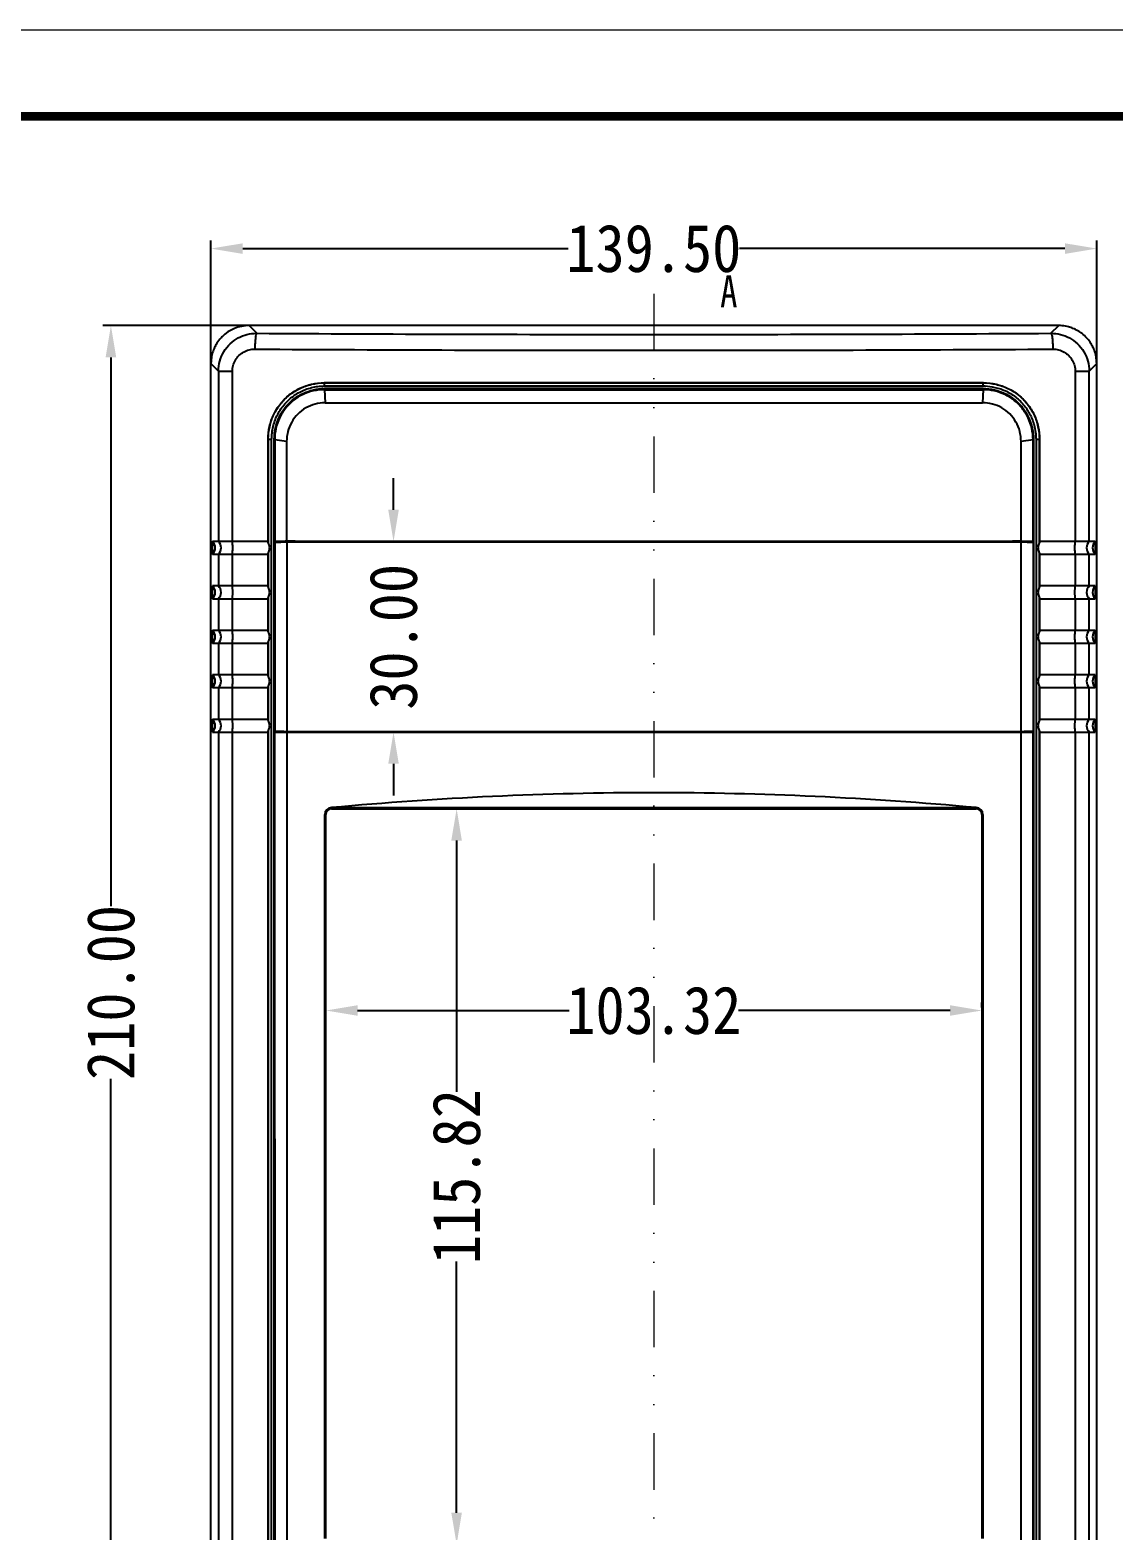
# Model space of a CAD drawing. Header units: inches. Extents: x 1964 to 3446, y -1690 to -1141.
# Drawn here: x 2435.9 to 2606.6, y -1377.1 to -1140.7 of the extents above; entities that cross this region are included whole.
import ezdxf
from ezdxf.enums import TextEntityAlignment as Align

# ---------------------------------------------------------------- set-up
doc = ezdxf.new("R2010")
doc.units = ezdxf.units.IN
doc.header["$MEASUREMENT"] = 0
doc.linetypes.add('DIVIDE', pattern=[31.75, 12.7, -6.35, 0, -6.35, 0, -6.35])
doc.layers.get('0').update_dxf_attribs({"linetype": 'CONTINUOUS'})
doc.layers.get('Defpoints').update_dxf_attribs({"linetype": 'CONTINUOUS'})
doc.layers.add('from', color=7, linetype='CONTINUOUS', lineweight=13)
doc.layers.add('hatch', color=56, linetype='CONTINUOUS', lineweight=9)
doc.styles.add('FFS', font='SIMFANG.TTF', dxfattribs={"width": 0.9})
doc.dimstyles.get("Standard").update_dxf_attribs({"dimtxt": 0.18, "dimasz": 0.18, "dimexe": 0.18, "dimexo": 0.0625, "dimgap": 0.09, "dimtad": 0, "dimzin": 0, "dimdsep": 46, "dimtxsty": 'Standard', "dimcen": 0, "dimadec": 0, "dimazin": 0, "dimtfac": 1, "dimtdec": 4, "dimtofl": 0, "dimtmove": 0, "dimatfit": 3, "dimfxl": 0, "dimtolj": 1, "dimtzin": 0, "dimarcsym": 0})

# ---------------------------------------------------------------- blocks, each defined once
blk = doc.blocks.new('*D4')
at = {"color": 6, "lineweight": -2}
for p, q in [((2464.4, -1194.34), (2464.4, -1173.9)), ((2603.9, -1193.78), (2603.9, -1173.9)), ((2469.4, -1175.15), (2520.66, -1175.15)), ((2598.9, -1175.15), (2547.64, -1175.15))]:
    blk.add_line(p, q, dxfattribs=at)
at = {"color": 6}
for points in [[(2469.4, -1174.32), (2469.4, -1175.99), (2464.4, -1175.15)], [(2598.9, -1174.32), (2598.9, -1175.99), (2603.9, -1175.15)]]:
    blk.add_solid(points, dxfattribs=at)
at = {"layer": 'Defpoints', "color": 0}
for p in [(2603.9, -1175.15), (2464.4, -1194.84), (2603.9, -1194.28)]:
    blk.add_point(p, dxfattribs=at)
at = {"color": 4, "insert": (2534.15, -1175.15), "char_height": 7.5, "attachment_point": 5, "style": 'FFS'}
blk.add_mtext('\\A1;139.50', dxfattribs=at)
blk = doc.blocks.new('*D2')
at = {"color": 6, "lineweight": -2}
for p, q in [((2499.28, -1263.37), (2504.34, -1263.37)), ((2503.09, -1268.37), (2503.09, -1307.94)), ((2503.09, -1374.19), (2503.09, -1334.62)), ((2497.15, -1379.19), (2504.34, -1379.19))]:
    blk.add_line(p, q, dxfattribs=at)
at = {"color": 6}
for points in [[(2502.25, -1268.37), (2503.92, -1268.37), (2503.09, -1263.37)], [(2502.25, -1374.19), (2503.92, -1374.19), (2503.09, -1379.19)]]:
    blk.add_solid(points, dxfattribs=at)
at = {"layer": 'Defpoints', "color": 0}
for p in [(2498.78, -1263.37), (2496.65, -1379.19), (2503.09, -1379.19)]:
    blk.add_point(p, dxfattribs=at)
at = {"color": 4, "insert": (2503.09, -1321.28), "char_height": 7.5, "attachment_point": 5, "rotation": 90, "style": 'FFS'}
blk.add_mtext('\\A1;115.82', dxfattribs=at)
blk = doc.blocks.new('*D21')
at = {"color": 6, "lineweight": -2}
for p, q in [((2482.49, -1294.66), (2482.49, -1293.87)), ((2487.49, -1295.12), (2520.81, -1295.12)), ((2580.81, -1295.12), (2547.49, -1295.12)), ((2585.81, -1294.66), (2585.81, -1293.87))]:
    blk.add_line(p, q, dxfattribs=at)
at = {"color": 6}
for points in [[(2487.49, -1294.29), (2487.49, -1295.95), (2482.49, -1295.12)], [(2580.81, -1294.29), (2580.81, -1295.95), (2585.81, -1295.12)]]:
    blk.add_solid(points, dxfattribs=at)
at = {"layer": 'Defpoints', "color": 0}
for p in [(2585.81, -1295.12), (2482.49, -1295.16), (2585.81, -1295.16)]:
    blk.add_point(p, dxfattribs=at)
at = {"color": 4, "insert": (2534.15, -1295.12), "char_height": 7.5, "attachment_point": 5, "style": 'FFS'}
blk.add_mtext('\\A1;103.32', dxfattribs=at)
blk = doc.blocks.new('*D3')
at = {"color": 6, "lineweight": -2}
for p, q in [((2493.15, -1216.28), (2493.15, -1211.28)), ((2491.49, -1221.28), (2494.4, -1221.28)), ((2491.41, -1251.28), (2494.4, -1251.28)), ((2493.15, -1256.28), (2493.15, -1261.28))]:
    blk.add_line(p, q, dxfattribs=at)
at = {"color": 6}
for points in [[(2492.32, -1216.28), (2493.98, -1216.28), (2493.15, -1221.28)], [(2492.32, -1256.28), (2493.98, -1256.28), (2493.15, -1251.28)]]:
    blk.add_solid(points, dxfattribs=at)
at = {"layer": 'Defpoints', "color": 0}
for p in [(2490.99, -1221.28), (2490.91, -1251.28), (2493.15, -1251.28)]:
    blk.add_point(p, dxfattribs=at)
at = {"color": 4, "insert": (2493.15, -1236.28), "char_height": 7.5, "attachment_point": 5, "rotation": 90, "style": 'FFS'}
blk.add_mtext('\\A1;30.00', dxfattribs=at)
blk = doc.blocks.new('*D22')
at = {"color": 6, "lineweight": -2}
for p, q in [((2470.37, -1187.28), (2447.39, -1187.28)), ((2448.64, -1192.28), (2448.64, -1278.68)), ((2448.64, -1392.28), (2448.64, -1305.88)), ((2471.15, -1397.28), (2447.39, -1397.28))]:
    blk.add_line(p, q, dxfattribs=at)
at = {"color": 6}
for points in [[(2447.81, -1192.28), (2449.48, -1192.28), (2448.64, -1187.28)], [(2447.81, -1392.28), (2449.48, -1392.28), (2448.64, -1397.28)]]:
    blk.add_solid(points, dxfattribs=at)
at = {"layer": 'Defpoints', "color": 0}
for p in [(2470.87, -1187.28), (2448.64, -1397.28), (2471.65, -1397.28)]:
    blk.add_point(p, dxfattribs=at)
at = {"color": 4, "insert": (2448.64, -1292.28), "char_height": 7.5, "attachment_point": 5, "rotation": 90, "style": 'FFS'}
blk.add_mtext('\\A1;210.00', dxfattribs=at)

msp = doc.modelspace()

# ---------------------------------------------------------------- linework, layer by layer
at = {"color": 7, "linetype": 'Continuous'}
for p, q in [((2597.908, -1187.278), (2470.392, -1187.278)), ((2470.392, -1187.278), (2471.6, -1188.486)), ((2596.7, -1188.486), (2597.908, -1187.278)), ((2465.586, -1194.456), (2464.4, -1193.27)), ((2464.4, -1391.278), (2464.4, -1193.278)), ((2603.9, -1193.27), (2602.714, -1194.456)), ((2603.9, -1391.287), (2603.9, -1193.27)), ((2465.586, -1194.456), (2467.781, -1194.456)), ((2465.586, -1194.456), (2465.586, -1221.278)), ((2467.781, -1221.278), (2467.781, -1194.456)), ((2600.519, -1194.456), (2602.714, -1194.456)), ((2600.519, -1194.456), (2600.519, -1221.278)), ((2602.714, -1221.278), (2602.714, -1194.456)), ((2482.247, -1197.278), (2482.296, -1197.19)), ((2482.247, -1197.278), (2534.149, -1197.279)), ((2482.256, -1196.294), (2482.248, -1196.279)), ((2482.248, -1197.278), (2482.281, -1197.367)), ((2534.149, -1196.278), (2482.249, -1196.278)), ((2482.256, -1196.294), (2534.149, -1196.293)), ((2482.281, -1197.366), (2534.149, -1197.367)), ((2482.281, -1197.366), (2482.382, -1199.431)), ((2534.149, -1197.19), (2482.294, -1197.19)), ((2482.296, -1196.786), (2586.004, -1196.786)), ((2586.051, -1196.278), (2534.149, -1196.278)), ((2534.149, -1196.293), (2586.044, -1196.294)), ((2586.006, -1197.19), (2534.149, -1197.19)), ((2534.149, -1197.279), (2586.053, -1197.278)), ((2534.149, -1197.367), (2586.019, -1197.366)), ((2586.019, -1197.367), (2585.918, -1199.431)), ((2586.004, -1197.19), (2586.053, -1197.278)), ((2586.019, -1197.367), (2586.052, -1197.278)), ((2586.052, -1196.279), (2586.044, -1196.294)), ((2482.386, -1199.431), (2585.913, -1199.431)), ((2473.4, -1205.167), (2473.959, -1205.167)), ((2473.4, -1221.278), (2473.4, -1205.167)), ((2473.425, -1205.167), (2473.425, -1221.379)), ((2473.959, -1379.39), (2473.959, -1205.167)), ((2474.367, -1205.167), (2474.4, -1205.167)), ((2474.367, -1251.279), (2474.367, -1205.167)), ((2474.434, -1205.256), (2474.4, -1205.167)), ((2476.316, -1205.52), (2474.433, -1205.256)), ((2474.433, -1205.256), (2474.434, -1221.261)), ((2593.867, -1205.255), (2591.977, -1205.52)), ((2593.9, -1205.167), (2593.867, -1205.255)), ((2593.867, -1221.261), (2593.867, -1205.255)), ((2593.9, -1205.167), (2593.933, -1205.167)), ((2593.933, -1205.167), (2593.933, -1251.278)), ((2594.341, -1205.167), (2594.9, -1205.167)), ((2594.341, -1205.167), (2594.341, -1379.39)), ((2594.875, -1221.379), (2594.875, -1205.167)), ((2594.9, -1205.167), (2594.9, -1221.278)), ((2476.316, -1205.52), (2476.317, -1221.242)), ((2591.977, -1221.242), (2591.977, -1205.52)), ((2473.4, -1221.278), (2464.662, -1221.278)), ((2474.367, -1221.46), (2474.433, -1221.408)), ((2474.433, -1221.408), (2474.433, -1251.149)), ((2476.317, -1221.278), (2474.434, -1221.278)), ((2476.767, -1221.243), (2476.317, -1221.242)), ((2476.54, -1221.278), (2476.317, -1221.278)), ((2476.323, -1221.329), (2476.323, -1251.228)), ((2477.667, -1221.279), (2476.54, -1221.278)), ((2477.667, -1221.328), (2477.667, -1221.243)), ((2590.633, -1221.328), (2590.633, -1221.243)), ((2591.76, -1221.278), (2590.633, -1221.278)), ((2591.977, -1221.242), (2591.529, -1221.243)), ((2591.977, -1221.278), (2591.76, -1221.278)), ((2593.867, -1221.278), (2591.977, -1221.278)), ((2591.977, -1251.228), (2591.977, -1221.329)), ((2593.933, -1221.46), (2593.867, -1221.408)), ((2593.867, -1221.408), (2593.867, -1251.149)), ((2603.638, -1221.278), (2594.9, -1221.278)), ((2464.662, -1223.278), (2473.4, -1223.278)), ((2465.586, -1223.278), (2465.586, -1228.278)), ((2467.781, -1228.278), (2467.781, -1223.278)), ((2473.4, -1228.278), (2473.4, -1223.278)), ((2473.425, -1223.178), (2473.425, -1228.379)), ((2594.875, -1228.379), (2594.875, -1223.178)), ((2594.9, -1223.278), (2603.638, -1223.278)), ((2594.9, -1223.278), (2594.9, -1228.278)), ((2600.519, -1223.278), (2600.519, -1228.278)), ((2602.714, -1228.278), (2602.714, -1223.278)), ((2473.4, -1228.278), (2464.662, -1228.278)), ((2603.638, -1228.278), (2594.9, -1228.278)), ((2464.662, -1230.278), (2473.4, -1230.278)), ((2465.586, -1230.278), (2465.586, -1235.278)), ((2467.781, -1235.278), (2467.781, -1230.278)), ((2473.4, -1235.278), (2473.4, -1230.278)), ((2473.425, -1230.178), (2473.425, -1235.379)), ((2594.875, -1235.379), (2594.875, -1230.178)), ((2594.9, -1230.278), (2603.638, -1230.278)), ((2594.9, -1230.278), (2594.9, -1235.278)), ((2600.519, -1230.278), (2600.519, -1235.278)), ((2602.714, -1235.278), (2602.714, -1230.278)), ((2473.4, -1235.278), (2464.662, -1235.278)), ((2603.638, -1235.278), (2594.9, -1235.278)), ((2464.662, -1237.278), (2473.4, -1237.278)), ((2465.586, -1237.278), (2465.586, -1242.278)), ((2467.781, -1242.278), (2467.781, -1237.278)), ((2473.4, -1242.278), (2473.4, -1237.278)), ((2473.425, -1237.178), (2473.425, -1242.379)), ((2594.875, -1242.379), (2594.875, -1237.178)), ((2594.9, -1237.278), (2594.9, -1242.278)), ((2594.9, -1237.278), (2603.638, -1237.278)), ((2600.519, -1237.278), (2600.519, -1242.278)), ((2602.714, -1242.278), (2602.714, -1237.278)), ((2473.4, -1242.278), (2464.662, -1242.278)), ((2603.638, -1242.278), (2594.9, -1242.278)), ((2464.662, -1244.278), (2473.4, -1244.278)), ((2465.586, -1244.278), (2465.586, -1249.278)), ((2467.781, -1249.278), (2467.781, -1244.278)), ((2473.4, -1249.278), (2473.4, -1244.278)), ((2473.425, -1244.178), (2473.425, -1249.379)), ((2594.875, -1249.379), (2594.875, -1244.178)), ((2594.9, -1244.278), (2594.9, -1249.278)), ((2594.9, -1244.278), (2603.638, -1244.278)), ((2600.519, -1244.278), (2600.519, -1249.278)), ((2602.714, -1249.278), (2602.714, -1244.278)), ((2473.4, -1249.278), (2464.662, -1249.278)), ((2603.638, -1249.278), (2594.9, -1249.278)), ((2464.662, -1251.278), (2473.4, -1251.278)), ((2465.586, -1251.278), (2465.586, -1390.101)), ((2467.781, -1390.101), (2467.781, -1251.278)), ((2473.4, -1379.39), (2473.4, -1251.278)), ((2473.425, -1251.178), (2473.425, -1379.39)), ((2474.433, -1251.149), (2474.367, -1251.097)), ((2474.367, -1251.287), (2474.433, -1251.287)), ((2474.367, -1379.39), (2474.367, -1251.287)), ((2474.431, -1251.279), (2476.322, -1251.278)), ((2474.431, -1251.305), (2474.435, -1379.302)), ((2476.319, -1251.315), (2476.768, -1251.314)), ((2476.322, -1251.278), (2476.54, -1251.278)), ((2476.322, -1251.305), (2476.326, -1379.036)), ((2476.54, -1251.278), (2477.667, -1251.278)), ((2477.667, -1251.228), (2477.667, -1251.313)), ((2534.15, -1251.279), (2477.667, -1251.278)), ((2477.667, -1251.313), (2534.15, -1251.313)), ((2590.633, -1251.278), (2534.15, -1251.279)), ((2534.15, -1251.313), (2590.633, -1251.313)), ((2590.633, -1251.314), (2590.633, -1251.228)), ((2590.633, -1251.278), (2591.76, -1251.278)), ((2591.529, -1251.314), (2591.977, -1251.315)), ((2591.76, -1251.278), (2591.977, -1251.278)), ((2591.977, -1251.278), (2593.867, -1251.278)), ((2591.977, -1379.036), (2591.977, -1251.305)), ((2593.867, -1251.149), (2593.933, -1251.097)), ((2593.867, -1251.287), (2593.933, -1251.287)), ((2593.867, -1379.302), (2593.867, -1251.305)), ((2593.933, -1251.287), (2593.933, -1379.39)), ((2594.875, -1379.39), (2594.875, -1251.178)), ((2594.9, -1251.278), (2594.9, -1379.39)), ((2594.9, -1251.278), (2603.638, -1251.278)), ((2600.519, -1251.278), (2600.519, -1390.101)), ((2602.714, -1390.101), (2602.714, -1251.278)), ((2482.313, -1264.278), (2482.488, -1264.278)), ((2482.313, -1378.278), (2482.313, -1264.278)), ((2482.488, -1378.278), (2482.488, -1264.278)), ((2483.4, -1263.174), (2584.9, -1263.174)), ((2483.4, -1263.367), (2483.4, -1263.174)), ((2483.4, -1263.367), (2584.9, -1263.367)), ((2584.9, -1263.174), (2584.9, -1263.367)), ((2585.812, -1264.278), (2585.812, -1378.278)), ((2585.812, -1264.278), (2585.987, -1264.278)), ((2585.987, -1264.278), (2585.987, -1378.278))]:
    msp.add_line(p, q, dxfattribs=at)
for centre, radius, start, end in [((2534.1, 9208.991), 10397.665, 269.6555934, 270.0002763), ((2534.268, 9186.254), 10374.928, 269.9993462, 270.3447845), ((2597.906, -1193.297), 6.018, 79.57564, 89.98131), ((2597.911, -1193.275), 5.996, 75.03335, 79.58564), ((2597.913, -1193.263), 5.984, 68.01235, 75.02313), ((2597.912, -1193.268), 5.989, 60.01416, 68.01891), ((2597.912, -1193.266), 5.987, 54.46997, 60.00443), ((2597.911, -1193.269), 5.99, 45.01644, 54.47806), ((2470.368, -1193.258), 5.966, 156.46257, 165.03782), ((2470.376, -1193.261), 5.975, 149.9748, 156.46851), ((2470.411, -1193.283), 6.016, 139.83238, 149.9603), ((2470.37, -1193.247), 5.961, 135.00714, 139.83836), ((2534.031, 9278.736), 10469.907, 269.6567826, 270.0006503), ((2534.2, 9301.635), 10492.806, 269.9997248, 270.342842), ((2597.917, -1193.26), 5.979, 38.7324, 44.99932), ((2597.902, -1193.273), 6, 30.01472, 38.73932), ((2597.913, -1193.266), 5.987, 22.67928, 30.00442), ((2597.931, -1193.259), 5.967, 14.96696, 22.68642), ((2470.479, -1193.279), 6.079, 173.6854, 179.99475), ((2470.432, -1193.272), 6.032, 165.06718, 173.70279), ((2597.869, -1193.272), 6.03, 5.8387, 14.93427), ((2597.82, -1193.279), 6.08, 0.00412, 5.85703), ((2463.611, -1222.278), 1.451, 316.44799, 43.55686), ((2464.535, -1222.279), 1.451, 316.4431, 43.55199), ((2471.124, -1221.896), 2.358, 12.6807, 15.19004), ((2597.175, -1221.896), 2.357, 164.8095, 167.31994), ((2603.765, -1222.278), 1.451, 136.4431, 223.55199), ((2604.689, -1222.279), 1.451, 136.44799, 223.55686), ((2471.073, -1222.648), 2.411, 344.8377, 347.29166), ((2597.229, -1222.647), 2.413, 192.70907, 195.16138), ((2463.611, -1229.278), 1.451, 316.44799, 43.55686), ((2464.535, -1229.279), 1.451, 316.4431, 43.55199), ((2471.124, -1228.896), 2.358, 12.6807, 15.19004), ((2597.175, -1228.896), 2.357, 164.8095, 167.31994), ((2603.765, -1229.278), 1.451, 136.4431, 223.55199), ((2604.689, -1229.279), 1.451, 136.44799, 223.55686), ((2471.073, -1229.648), 2.411, 344.8377, 347.29166), ((2597.229, -1229.647), 2.413, 192.70907, 195.16138), ((2463.611, -1236.278), 1.451, 316.44799, 43.55686), ((2464.535, -1236.279), 1.451, 316.4431, 43.55199), ((2471.124, -1235.896), 2.358, 12.6807, 15.19004), ((2597.175, -1235.896), 2.357, 164.8095, 167.31994), ((2603.765, -1236.278), 1.451, 136.4431, 223.55199), ((2604.689, -1236.279), 1.451, 136.44799, 223.55686), ((2471.073, -1236.648), 2.411, 344.8377, 347.29166), ((2597.229, -1236.647), 2.413, 192.70907, 195.16138), ((2463.611, -1243.278), 1.451, 316.44799, 43.55686), ((2464.535, -1243.279), 1.451, 316.4431, 43.55199), ((2471.124, -1242.896), 2.358, 12.6807, 15.19004), ((2597.175, -1242.896), 2.357, 164.8095, 167.31994), ((2603.765, -1243.278), 1.451, 136.4431, 223.55199), ((2604.689, -1243.279), 1.451, 136.44799, 223.55686), ((2471.073, -1243.648), 2.411, 344.8377, 347.29166), ((2597.229, -1243.647), 2.413, 192.70907, 195.16138), ((2463.611, -1250.278), 1.451, 316.44799, 43.55686), ((2464.535, -1250.279), 1.451, 316.4431, 43.55199), ((2471.124, -1249.896), 2.358, 12.6807, 15.19004), ((2597.175, -1249.896), 2.357, 164.8095, 167.31994), ((2603.765, -1250.278), 1.451, 136.4431, 223.55199), ((2604.689, -1250.279), 1.451, 136.44799, 223.55686), ((2471.073, -1250.648), 2.411, 344.8377, 347.29166), ((2597.229, -1250.647), 2.413, 192.70907, 195.16138), ((2483.418, -1264.278), 1.105, 90.93402, 180.00112), ((2483.4, -1264.278), 0.912, 90, 180), ((2584.882, -1264.278), 1.105, 359.99888, 89.06598), ((2584.9, -1264.278), 0.912, 0, 90)]:
    msp.add_arc(centre, radius, start, end, dxfattribs=at)
for centre, major_axis, ratio, start_param, end_param in [((2470.408, -1193.287), (-4.254, 4.254), 0.9972647, 5.4991567, 6.2831853), ((2478.528, -655.576), (424.515, 484.838), 0.7675302, -2.2979001, -2.2977814), ((2534.164, 9326.826), (7427.231, 7828.687), 0.9536678, -2.3644672, -2.3642877), ((2589.542, -606.094), (434.508, -442.196), 0.9843187, -0.7805719, -0.7774992), ((2534.136, 9326.826), (7427.231, -7828.687), 0.9536678, -0.7773049, -0.7771255), ((2589.542, -605.015), (462.484, -528.203), 0.7675302, -0.8440318, -0.8439234), ((2534.164, -11799.383), (7427.231, -7828.687), 0.9536678, 2.3642877, 2.3644672), ((2534.136, -11799.383), (7427.231, 7828.687), 0.9536678, 0.7771255, 0.7773049), ((2534.15, -1812.836), (0, 552), 1, 0, 0.0920684), ((2534.15, -1812.836), (544.872, -88.421), 1, 1.6396032, 1.7316716)]:
    msp.add_ellipse(centre, major_axis=major_axis, ratio=ratio, start_param=start_param, end_param=end_param, dxfattribs=at)
for points, start_tangent, end_tangent in [([(2465.586, -1194.456), (2465.801, -1192.875), (2466.431, -1191.401), (2467.442, -1190.138), (2468.7, -1189.221), (2470.067, -1188.68), (2471.6, -1188.486)], (0.0012213, 0.9999993), (0.9999974, -0.0022938)), ([(2471.6, -1188.486), (2471.514, -1188.639), (2471.439, -1188.991), (2471.376, -1189.526), (2471.332, -1190.211), (2471.314, -1190.982)], (-0.9104003, -0.4137285), (-0.0059727, -0.9999822)), ([(2596.7, -1188.486), (2598.22, -1188.677), (2599.591, -1189.216), (2600.86, -1190.139), (2601.872, -1191.405), (2602.497, -1192.868), (2602.714, -1194.456)], (0.9999974, 0.0022937), (0.0012213, -0.9999993)), ([(2596.7, -1188.486), (2596.786, -1188.639), (2596.861, -1188.991), (2596.924, -1189.526), (2596.967, -1190.211), (2596.986, -1190.983)], (0.9103987, -0.4137321), (0.0059482, -0.9999823)), ([(2467.781, -1194.456), (2467.9, -1193.563), (2468.249, -1192.724), (2468.808, -1191.998), (2469.548, -1191.443), (2470.399, -1191.099), (2471.314, -1190.983)], (0.0001585, 1), (0.9999834, -0.0057699)), ([(2596.986, -1190.983), (2597.902, -1191.099), (2598.756, -1191.445), (2599.498, -1192.004), (2600.056, -1192.733), (2600.402, -1193.572), (2600.519, -1194.456)], (0.9999834, 0.0057698), (0.0001584, -1)), ([(2473.4, -1205.167), (2473.627, -1203.165), (2474.283, -1201.281), (2475.335, -1199.592), (2476.738, -1198.191), (2478.42, -1197.148), (2480.282, -1196.501), (2482.249, -1196.278)], (0, 1), (1, -0.0000004)), ([(2473.425, -1205.167), (2473.65, -1203.156), (2474.306, -1201.275), (2475.35, -1199.607), (2476.729, -1198.223), (2478.389, -1197.176), (2480.259, -1196.52), (2482.256, -1196.294)], (0.0001739, 1), (1, 0.0001861)), ([(2473.959, -1205.167), (2474.018, -1204.157), (2474.198, -1203.154), (2474.496, -1202.182), (2474.905, -1201.26), (2475.419, -1200.398), (2476.034, -1199.606), (2476.741, -1198.892), (2477.527, -1198.272), (2478.373, -1197.756), (2479.28, -1197.344), (2480.245, -1197.039), (2481.256, -1196.85), (2482.296, -1196.786)], (0.0000002, 1), (1, 0.0000065)), ([(2474.367, -1205.167), (2474.571, -1203.37), (2475.161, -1201.675), (2476.104, -1200.156), (2477.366, -1198.899), (2478.875, -1197.967), (2480.542, -1197.389), (2482.294, -1197.19)], (0, 1), (1, -0.0000004)), ([(2482.248, -1197.278), (2480.576, -1197.456), (2478.95, -1197.996), (2477.448, -1198.903), (2476.182, -1200.132), (2475.212, -1201.642), (2474.585, -1203.445), (2474.4, -1205.167)], (-0.9999996, -0.0008422), (-0.0002057, -1)), ([(2482.281, -1197.367), (2480.503, -1197.568), (2478.836, -1198.154), (2477.35, -1199.095), (2476.119, -1200.341), (2475.197, -1201.832), (2474.627, -1203.493), (2474.433, -1205.255)], (-1, -0.0000149), (-0.0000091, -1)), ([(2482.295, -1196.786), (2482.29, -1196.565), (2482.276, -1196.388), (2482.256, -1196.294)], (-0.0000003, 1), (-0.4718725, 0.8816668)), ([(2586.004, -1196.786), (2587.412, -1196.904), (2589.212, -1197.421), (2590.946, -1198.396), (2592.378, -1199.735), (2593.338, -1201.151), (2594.048, -1202.959), (2594.341, -1205.167)], (0.997764, 0.0668352), (0.0343783, -0.9994089)), ([(2586.005, -1196.786), (2586.01, -1196.565), (2586.024, -1196.388), (2586.044, -1196.294)], (-0.0000041, 1), (0.4719141, 0.8816445)), ([(2586.006, -1197.19), (2587.791, -1197.396), (2589.475, -1197.989), (2590.984, -1198.938), (2592.234, -1200.206), (2593.161, -1201.724), (2593.735, -1203.402), (2593.933, -1205.167)], (1, 0.0000005), (0, -1)), ([(2593.867, -1205.255), (2593.667, -1203.469), (2593.084, -1201.794), (2592.148, -1200.3), (2590.908, -1199.061), (2589.425, -1198.136), (2587.773, -1197.562), (2586.019, -1197.367)], (-0.0000016, 1), (-1, 0.0000137)), ([(2586.044, -1196.294), (2588.046, -1196.521), (2589.919, -1197.18), (2591.579, -1198.229), (2592.957, -1199.615), (2593.998, -1201.283), (2594.651, -1203.161), (2594.875, -1205.167)], (1, -0.0001879), (0.0001715, -1)), ([(2586.051, -1196.278), (2588.045, -1196.507), (2589.922, -1197.168), (2591.606, -1198.226), (2593, -1199.637), (2594.037, -1201.325), (2594.679, -1203.195), (2594.9, -1205.167)], (1, 0.0000005), (0, -1)), ([(2593.9, -1205.167), (2593.713, -1203.435), (2593.143, -1201.757), (2592.203, -1200.238), (2590.945, -1198.976), (2589.434, -1198.035), (2587.764, -1197.464), (2586.052, -1197.278)], (-0.0002768, 1), (-0.9999998, 0.0006311)), ([(2482.386, -1199.431), (2480.805, -1199.635), (2479.336, -1200.241), (2478.069, -1201.213), (2477.112, -1202.488), (2476.52, -1203.956), (2476.32, -1205.52)], (-0.9999733, 0.0073121), (0.007272, -0.9999736)), ([(2591.977, -1205.52), (2591.776, -1203.938), (2591.174, -1202.462), (2590.207, -1201.189), (2588.938, -1200.226), (2587.476, -1199.63), (2585.913, -1199.431)], (0.0077464, 0.99997), (-0.9999766, -0.0068414)), ([(2464.662, -1221.278), (2464.646, -1221.33), (2464.632, -1221.48), (2464.62, -1221.73), (2464.612, -1222.082), (2464.612, -1222.476), (2464.62, -1222.829), (2464.632, -1223.078), (2464.646, -1223.227), (2464.662, -1223.278)], (-1, 0), (1, 0)), ([(2467.829, -1222.278), (2467.824, -1221.915), (2467.807, -1221.574), (2467.781, -1221.278)], (0, 1), (-0.1141734, 0.9934608)), ([(2473.65, -1222.278), (2473.608, -1221.971), (2473.512, -1221.668), (2473.425, -1221.379)], (0, 1), (-0.2205168, 0.9753832)), ([(2476.317, -1221.242), (2475.689, -1221.252), (2475.061, -1221.252), (2474.434, -1221.261)], (-0.9999293, -0.0118887), (-0.9999634, -0.0085523)), ([(2476.323, -1221.329), (2495.559, -1221.328), (2514.843, -1221.328), (2534.15, -1221.328)], (1, 0.0000206), (1, -0.0000013)), ([(2477.667, -1221.243), (2477.217, -1221.243), (2476.767, -1221.243)], (-1, -0.0002701), (-0.9999992, 0.0012951)), ([(2477.667, -1221.243), (2493.352, -1221.243), (2507.413, -1221.243), (2520.152, -1221.243), (2532.399, -1221.243), (2534.15, -1221.243)], (1, 0.0000011), (1, -0.0000071)), ([(2534.15, -1221.278), (2533.073, -1221.278), (2528.095, -1221.278), (2522.552, -1221.278), (2517.01, -1221.278), (2511.148, -1221.278), (2505.289, -1221.278), (2498.754, -1221.278), (2492.223, -1221.278), (2484.94, -1221.278), (2477.667, -1221.278)], (-1, -0.0000983), (-1, -0.0000077)), ([(2534.15, -1221.243), (2542.411, -1221.243), (2552.406, -1221.243), (2563.883, -1221.243), (2576.618, -1221.243), (2590.633, -1221.243)], (1, -0.0000071), (1, -0.0000004)), ([(2590.633, -1221.278), (2584.203, -1221.278), (2577.767, -1221.278), (2571.945, -1221.278), (2566.12, -1221.278), (2560.851, -1221.278), (2555.58, -1221.278), (2550.973, -1221.278), (2546.365, -1221.278), (2542.208, -1221.278), (2538.052, -1221.278), (2534.15, -1221.278)], (-1, 0.000007), (-1, -0.0000983)), ([(2534.15, -1221.328), (2553.457, -1221.328), (2572.741, -1221.328), (2591.977, -1221.329)], (1, 0.0000013), (1, -0.0000206)), ([(2591.529, -1221.243), (2591.081, -1221.243), (2590.633, -1221.243)], (-0.999999, -0.001407), (-1, 0.000021)), ([(2594.875, -1221.379), (2594.788, -1221.666), (2594.693, -1221.969), (2594.65, -1222.278)], (-0.2205168, -0.9753832), (0, -1)), ([(2600.471, -1222.278), (2600.476, -1221.915), (2600.493, -1221.574), (2600.519, -1221.278)], (0, 1), (0.1141734, 0.9934608)), ([(2603.638, -1223.278), (2603.654, -1223.227), (2603.668, -1223.077), (2603.68, -1222.827), (2603.688, -1222.474), (2603.688, -1222.08), (2603.68, -1221.728), (2603.668, -1221.479), (2603.654, -1221.33), (2603.638, -1221.278)], (1, 0), (-1, 0)), ([(2467.781, -1223.278), (2467.807, -1222.983), (2467.824, -1222.642), (2467.829, -1222.278)], (0.1141734, 0.9934608), (0, 1)), ([(2473.425, -1223.178), (2473.512, -1222.891), (2473.607, -1222.587), (2473.65, -1222.278)], (0.2205168, 0.9753832), (0, 1)), ([(2594.65, -1222.278), (2594.692, -1222.586), (2594.788, -1222.889), (2594.875, -1223.178)], (0, -1), (0.2205168, -0.9753832)), ([(2600.519, -1223.278), (2600.493, -1222.983), (2600.476, -1222.642), (2600.471, -1222.278)], (-0.1141734, 0.9934608), (0, 1)), ([(2464.662, -1228.278), (2464.646, -1228.33), (2464.632, -1228.48), (2464.62, -1228.73), (2464.612, -1229.082), (2464.612, -1229.476), (2464.62, -1229.829), (2464.632, -1230.078), (2464.646, -1230.227), (2464.662, -1230.278)], (-1, 0), (1, 0)), ([(2467.829, -1229.278), (2467.824, -1228.915), (2467.807, -1228.574), (2467.781, -1228.278)], (0, 1), (-0.1141734, 0.9934608)), ([(2473.65, -1229.278), (2473.608, -1228.971), (2473.512, -1228.668), (2473.425, -1228.379)], (0, 1), (-0.2205168, 0.9753832)), ([(2594.875, -1228.379), (2594.788, -1228.666), (2594.693, -1228.969), (2594.65, -1229.278)], (-0.2205174, -0.975383), (0, -1)), ([(2600.471, -1229.278), (2600.476, -1228.915), (2600.493, -1228.574), (2600.519, -1228.278)], (0, 1), (0.1141734, 0.9934608)), ([(2603.638, -1230.278), (2603.654, -1230.227), (2603.668, -1230.077), (2603.68, -1229.827), (2603.688, -1229.474), (2603.688, -1229.08), (2603.68, -1228.728), (2603.668, -1228.479), (2603.654, -1228.33), (2603.638, -1228.278)], (1, 0), (-1, 0)), ([(2467.781, -1230.278), (2467.807, -1229.983), (2467.824, -1229.642), (2467.829, -1229.278)], (0.1141734, 0.9934608), (0, 1)), ([(2473.425, -1230.178), (2473.512, -1229.891), (2473.607, -1229.587), (2473.65, -1229.278)], (0.220518, 0.9753829), (0, 1)), ([(2594.65, -1229.278), (2594.692, -1229.586), (2594.788, -1229.889), (2594.875, -1230.178)], (0, -1), (0.2205174, -0.975383)), ([(2600.519, -1230.278), (2600.493, -1229.983), (2600.476, -1229.642), (2600.471, -1229.278)], (-0.1141734, 0.9934608), (0, 1)), ([(2464.662, -1235.278), (2464.646, -1235.33), (2464.632, -1235.48), (2464.62, -1235.73), (2464.612, -1236.082), (2464.612, -1236.476), (2464.62, -1236.829), (2464.632, -1237.078), (2464.646, -1237.227), (2464.662, -1237.278)], (-1, 0), (1, 0)), ([(2467.829, -1236.278), (2467.824, -1235.915), (2467.807, -1235.574), (2467.781, -1235.278)], (0, 1), (-0.1141734, 0.9934608)), ([(2473.65, -1236.278), (2473.608, -1235.971), (2473.512, -1235.668), (2473.425, -1235.379)], (0, 1), (-0.2205168, 0.9753832)), ([(2594.875, -1235.379), (2594.788, -1235.666), (2594.693, -1235.969), (2594.65, -1236.278)], (-0.2205168, -0.9753832), (0, -1)), ([(2600.471, -1236.278), (2600.476, -1235.915), (2600.493, -1235.574), (2600.519, -1235.278)], (0, 1), (0.1141734, 0.9934608)), ([(2603.638, -1237.278), (2603.654, -1237.227), (2603.668, -1237.077), (2603.68, -1236.827), (2603.688, -1236.474), (2603.688, -1236.08), (2603.68, -1235.728), (2603.668, -1235.479), (2603.654, -1235.33), (2603.638, -1235.278)], (1, 0), (-1, 0)), ([(2467.781, -1237.278), (2467.807, -1236.983), (2467.824, -1236.642), (2467.829, -1236.278)], (0.1141734, 0.9934608), (0, 1)), ([(2473.425, -1237.178), (2473.512, -1236.891), (2473.607, -1236.587), (2473.65, -1236.278)], (0.220518, 0.9753829), (0, 1)), ([(2594.65, -1236.278), (2594.692, -1236.586), (2594.788, -1236.889), (2594.875, -1237.178)], (0, -1), (0.2205168, -0.9753832)), ([(2600.519, -1237.278), (2600.493, -1236.983), (2600.476, -1236.642), (2600.471, -1236.278)], (-0.1141734, 0.9934608), (0, 1)), ([(2464.662, -1242.278), (2464.646, -1242.33), (2464.632, -1242.48), (2464.62, -1242.73), (2464.612, -1243.082), (2464.612, -1243.476), (2464.62, -1243.829), (2464.632, -1244.078), (2464.646, -1244.227), (2464.662, -1244.278)], (-1, 0), (1, 0)), ([(2467.829, -1243.278), (2467.824, -1242.915), (2467.807, -1242.574), (2467.781, -1242.278)], (0, 1), (-0.1141734, 0.9934608)), ([(2473.65, -1243.278), (2473.608, -1242.971), (2473.512, -1242.668), (2473.425, -1242.379)], (0, 1), (-0.2205168, 0.9753832)), ([(2594.875, -1242.379), (2594.788, -1242.666), (2594.693, -1242.969), (2594.65, -1243.278)], (-0.2205168, -0.9753832), (0, -1)), ([(2600.471, -1243.278), (2600.476, -1242.915), (2600.493, -1242.574), (2600.519, -1242.278)], (0, 1), (0.1141734, 0.9934608)), ([(2603.638, -1244.278), (2603.654, -1244.227), (2603.668, -1244.077), (2603.68, -1243.827), (2603.688, -1243.474), (2603.688, -1243.08), (2603.68, -1242.728), (2603.668, -1242.479), (2603.654, -1242.33), (2603.638, -1242.278)], (1, 0), (-1, 0)), ([(2467.781, -1244.278), (2467.807, -1243.983), (2467.824, -1243.642), (2467.829, -1243.278)], (0.1141734, 0.9934608), (0, 1)), ([(2473.425, -1244.178), (2473.512, -1243.891), (2473.607, -1243.587), (2473.65, -1243.278)], (0.220518, 0.9753829), (0, 1)), ([(2594.65, -1243.278), (2594.692, -1243.586), (2594.788, -1243.889), (2594.875, -1244.178)], (0, -1), (0.2205168, -0.9753832)), ([(2600.519, -1244.278), (2600.493, -1243.983), (2600.476, -1243.642), (2600.471, -1243.278)], (-0.1141734, 0.9934608), (0, 1)), ([(2464.662, -1249.278), (2464.646, -1249.33), (2464.632, -1249.48), (2464.62, -1249.73), (2464.612, -1250.082), (2464.612, -1250.476), (2464.62, -1250.829), (2464.632, -1251.078), (2464.646, -1251.227), (2464.662, -1251.278)], (-1, 0), (1, 0)), ([(2467.829, -1250.278), (2467.824, -1249.915), (2467.807, -1249.574), (2467.781, -1249.278)], (0, 1), (-0.1141734, 0.9934608)), ([(2473.65, -1250.278), (2473.608, -1249.971), (2473.512, -1249.668), (2473.425, -1249.379)], (0, 1), (-0.2205168, 0.9753832)), ([(2594.875, -1249.379), (2594.788, -1249.666), (2594.693, -1249.969), (2594.65, -1250.278)], (-0.2205168, -0.9753832), (0, -1)), ([(2600.471, -1250.278), (2600.476, -1249.915), (2600.493, -1249.574), (2600.519, -1249.278)], (0, 1), (0.1141734, 0.9934608)), ([(2603.638, -1251.278), (2603.654, -1251.227), (2603.668, -1251.077), (2603.68, -1250.827), (2603.688, -1250.474), (2603.688, -1250.08), (2603.68, -1249.728), (2603.668, -1249.479), (2603.654, -1249.33), (2603.638, -1249.278)], (1, 0), (-1, 0)), ([(2467.781, -1251.278), (2467.807, -1250.983), (2467.824, -1250.642), (2467.829, -1250.278)], (0.1141734, 0.9934608), (0, 1)), ([(2473.425, -1251.178), (2473.512, -1250.891), (2473.607, -1250.587), (2473.65, -1250.278)], (0.220518, 0.9753829), (0, 1)), ([(2474.431, -1251.305), (2475.062, -1251.305), (2475.691, -1251.305), (2476.322, -1251.305)], (0.9999615, -0.0087732), (0.9999299, -0.0118395)), ([(2534.15, -1251.229), (2514.843, -1251.229), (2495.559, -1251.229), (2476.323, -1251.228)], (-1, -0.0000013), (-1, 0.0000206)), ([(2476.768, -1251.314), (2477.217, -1251.314), (2477.667, -1251.314)], (0.999999, 0.0014109), (1, -0.000021)), ([(2591.977, -1251.228), (2572.741, -1251.229), (2553.457, -1251.229), (2534.15, -1251.229)], (-1, -0.0000206), (-1, 0.0000013)), ([(2590.633, -1251.314), (2591.081, -1251.314), (2591.529, -1251.314)], (1, 0.0002701), (0.9999992, -0.0012881)), ([(2591.977, -1251.305), (2592.607, -1251.305), (2593.237, -1251.305), (2593.867, -1251.305)], (0.9999292, 0.0118994), (0.9999634, 0.0085518)), ([(2594.65, -1250.278), (2594.692, -1250.586), (2594.788, -1250.889), (2594.875, -1251.178)], (0, -1), (0.2205168, -0.9753832)), ([(2600.519, -1251.278), (2600.493, -1250.983), (2600.476, -1250.642), (2600.471, -1250.278)], (-0.1141734, 0.9934608), (0, 1))]:
    msp.add_spline(points, degree=3, dxfattribs=dict(at, start_tangent=start_tangent, end_tangent=end_tangent))
at = {"layer": 'from'}
msp.add_lwpolyline([(1964.132, -1689.672), (2754.069, -1689.672), (2754.069, -1140.737), (1964.132, -1140.737)], close=True, dxfattribs=at)
at = {"layer": 'from', "const_width": 1.361}
msp.add_lwpolyline([(1977.746, -1676.058), (1977.746, -1154.351), (2740.455, -1154.351), (2740.455, -1676.058), (1977.746, -1676.058)], dxfattribs=at)
at = {"layer": 'hatch', "color": 2, "linetype": 'DIVIDE', "ltscale": 0.7}
msp.add_line((2534.15, -1182.291), (2534.15, -1399.948), dxfattribs=at)
at = {"layer": 'hatch', "color": 2}
msp.add_lwpolyline([(2544.15, -1182.291, 0, 0, 0), (2539.15, -1182.291, 1.5, 0, 0), (2534.15, -1182.291, 0, 0, 0)], format="xyseb", dxfattribs=at)

# ---------------------------------------------------------------- texts
at = {"layer": 'hatch', "color": 6, "width": 0.8}
msp.add_text('A', height=5, dxfattribs=at).set_placement((2545.952, -1181.876), align=Align.MIDDLE)

# ---------------------------------------------------------------- dimensions: what is measured, and where the dimension line sits
for base, p1, p2, picture, middle in [((2603.9, -1175.155), (2464.4, -1194.841), (2603.9, -1194.281), '*D4', (2534.15, -1175.155)), ((2585.812, -1295.12), (2482.488, -1295.159), (2585.812, -1295.159), '*D21', (2534.15, -1295.12))]:
    dim = msp.add_linear_dim(base=base, p1=p1, p2=p2, dimstyle='Standard', override={"dimscale": 2.5, "dimtxt": 3, "dimasz": 2, "dimexe": 0.5, "dimexo": 0.2, "dimtxsty": 'FFS', "dimcen": 5.0292, "dimclrd": 6, "dimclre": 6, "dimclrt": 4, "dimtp": 0, "dimtm": 0})
    dim.commit()
    dim.dimension.update_dxf_attribs({"geometry": picture, "text_midpoint": middle, "dimtype": 160})
for base, p1, p2, picture, middle in [((2448.643, -1397.278), (2470.868, -1187.278), (2471.645, -1397.278), '*D22', (2448.643, -1292.278)), ((2493.15, -1251.278), (2490.993, -1221.278), (2490.908, -1251.278), '*D3', (2493.15, -1236.278)), ((2503.086, -1379.19), (2498.781, -1263.367), (2496.65, -1379.19), '*D2', (2503.086, -1321.278))]:
    dim = msp.add_linear_dim(base=base, p1=p1, p2=p2, angle=90, dimstyle='Standard', override={"dimscale": 2.5, "dimtxt": 3, "dimasz": 2, "dimexe": 0.5, "dimexo": 0.2, "dimtxsty": 'FFS', "dimcen": 5.0292, "dimclrd": 6, "dimclre": 6, "dimclrt": 4, "dimtp": 0, "dimtm": 0})
    dim.commit()
    dim.dimension.update_dxf_attribs({"geometry": picture, "text_midpoint": middle, "dimtype": 160})

doc.saveas('drawing.dxf')
